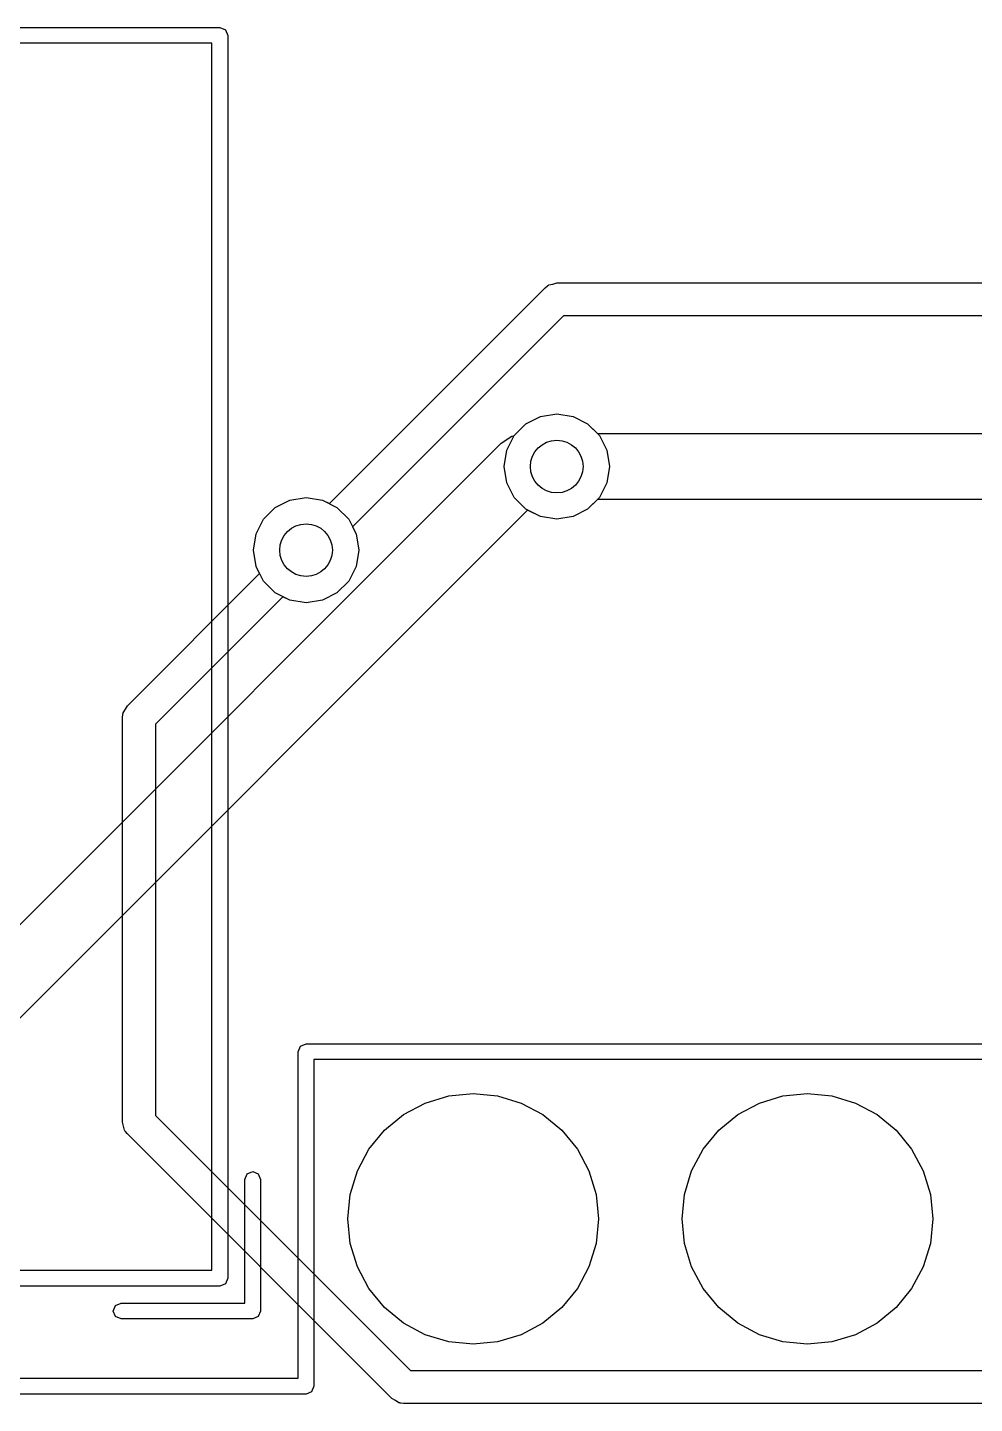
# Model space of a CAD drawing. Extents: x 105.8 to 166.7, y -105.6 to -53.8.
# Drawn here: x 114.72 to 121.92, y -82.68 to -72.23 of the extents above; entities that cross this region are included whole.
import ezdxf

# ---------------------------------------------------------------- set-up
doc = ezdxf.new("R2010")
doc.units = 0
doc.layers.add('BLACK', color=7, linetype='CONTINUOUS')

msp = doc.modelspace()

# ---------------------------------------------------------------- linework, layer by layer
at = {"layer": 'BLACK', "linetype": 'CONTINUOUS'}
for p, q in [((106.145, -72.23), (116.185, -72.23)), ((116.185, -72.23), (116.227, -72.2476)), ((116.227, -72.2476), (116.245, -72.29)), ((116.245, -72.29), (116.245, -81.73)), ((116.125, -72.35), (106.205, -72.35)), ((116.125, -81.67), (116.125, -72.35)), ((117.017, -75.8466), (118.657, -74.2066)), ((118.657, -74.2066), (118.674, -74.1932)), ((118.674, -74.1932), (118.677, -74.1898)), ((118.677, -74.1898), (118.68, -74.1891)), ((118.68, -74.1891), (118.685, -74.1853)), ((118.685, -74.1853), (118.715, -74.1787)), ((118.715, -74.1787), (118.745, -74.17)), ((118.745, -74.17), (124.408, -74.17)), ((118.797, -74.42), (117.193, -76.0234)), ((124.46, -74.42), (118.797, -74.42)), ((118.421, -75.3299), (118.51, -75.2414)), ((118.421, -75.3299), (118.51, -75.2414)), ((118.51, -75.2414), (118.621, -75.1846)), ((118.51, -75.2414), (118.621, -75.1846)), ((118.621, -75.1846), (118.745, -75.165)), ((118.621, -75.1846), (118.745, -75.165)), ((118.745, -75.165), (118.869, -75.1846)), ((118.745, -75.165), (118.869, -75.1846)), ((118.869, -75.1846), (118.98, -75.2414)), ((118.869, -75.1846), (118.98, -75.2414)), ((118.98, -75.2414), (119.054, -75.315)), ((118.98, -75.2414), (119.069, -75.3299)), ((118.323, -75.3882), (118.404, -75.334)), ((118.365, -75.4414), (118.421, -75.3299)), ((118.404, -75.334), (118.421, -75.3306)), ((118.421, -75.3306), (118.421, -75.3299)), ((119.054, -75.315), (131.771, -75.315)), ((119.069, -75.3299), (119.125, -75.4414)), ((114.565, -79.1461), (118.323, -75.3882)), ((118.345, -75.565), (118.365, -75.4414)), ((119.125, -75.4414), (119.145, -75.565)), ((118.365, -75.6886), (118.345, -75.565)), ((119.145, -75.565), (119.125, -75.6886)), ((118.421, -75.8001), (118.365, -75.6886)), ((119.125, -75.6886), (119.069, -75.8001)), ((116.516, -75.9649), (116.605, -75.8764)), ((116.516, -75.9649), (116.605, -75.8764)), ((116.605, -75.8764), (116.716, -75.8196)), ((116.605, -75.8764), (116.716, -75.8196)), ((116.716, -75.8196), (116.84, -75.8)), ((116.716, -75.8196), (116.84, -75.8)), ((116.84, -75.8), (116.964, -75.8196)), ((116.84, -75.8), (116.964, -75.8196)), ((116.964, -75.8196), (117.075, -75.8764)), ((116.964, -75.8196), (117.017, -75.8466)), ((117.075, -75.8764), (117.164, -75.9649)), ((118.51, -75.8886), (118.421, -75.8001)), ((119.069, -75.8001), (118.98, -75.8886)), ((119.054, -75.815), (118.98, -75.8886)), ((131.771, -75.815), (119.054, -75.815)), ((118.523, -75.8952), (114.565, -79.8532)), ((116.46, -76.0764), (116.516, -75.9649)), ((116.46, -76.0764), (116.516, -75.9649)), ((117.164, -75.9649), (117.22, -76.0764)), ((118.621, -75.9454), (118.51, -75.8886)), ((118.621, -75.9454), (118.523, -75.8952)), ((118.745, -75.965), (118.621, -75.9454)), ((118.745, -75.965), (118.621, -75.9454)), ((118.869, -75.9454), (118.745, -75.965)), ((118.869, -75.9454), (118.745, -75.965)), ((118.98, -75.8886), (118.869, -75.9454)), ((118.98, -75.8886), (118.869, -75.9454)), ((116.44, -76.2), (116.46, -76.0764)), ((116.44, -76.2), (116.46, -76.0764)), ((117.193, -76.0234), (117.22, -76.0764)), ((117.22, -76.0764), (117.24, -76.2)), ((117.22, -76.0764), (117.24, -76.2)), ((116.46, -76.3236), (116.44, -76.2)), ((116.46, -76.3236), (116.44, -76.2)), ((117.24, -76.2), (117.22, -76.3236)), ((117.24, -76.2), (117.22, -76.3236)), ((115.482, -77.3816), (116.487, -76.3766)), ((116.487, -76.3766), (116.46, -76.3236)), ((116.516, -76.4351), (116.46, -76.3236)), ((117.22, -76.3236), (117.164, -76.4351)), ((117.22, -76.3236), (117.164, -76.4351)), ((116.605, -76.5236), (116.516, -76.4351)), ((117.164, -76.4351), (117.075, -76.5236)), ((117.164, -76.4351), (117.075, -76.5236)), ((116.663, -76.5534), (115.695, -77.5218)), ((116.716, -76.5804), (116.605, -76.5236)), ((116.716, -76.5804), (116.663, -76.5534)), ((116.84, -76.6), (116.716, -76.5804)), ((116.84, -76.6), (116.716, -76.5804)), ((116.964, -76.5804), (116.84, -76.6)), ((116.964, -76.5804), (116.84, -76.6)), ((117.075, -76.5236), (116.964, -76.5804)), ((117.075, -76.5236), (116.964, -76.5804)), ((115.445, -77.47), (115.448, -77.4479)), ((115.448, -77.4434), (115.449, -77.441)), ((115.448, -77.4479), (115.448, -77.4434)), ((115.449, -77.441), (115.45, -77.4348)), ((115.45, -77.4348), (115.467, -77.4088)), ((115.467, -77.4088), (115.482, -77.3816)), ((115.445, -80.546), (115.445, -77.47)), ((115.695, -77.5218), (115.695, -80.4942)), ((116.798, -79.9676), (116.84, -79.95)), ((116.84, -79.95), (137.16, -79.95)), ((116.78, -80.01), (116.798, -79.9676)), ((116.78, -82.49), (116.78, -80.01)), ((116.9, -80.07), (116.9, -82.55)), ((137.1, -80.07), (116.9, -80.07)), ((117.745, -80.4), (117.924, -80.3458)), ((117.745, -80.4), (117.924, -80.3458)), ((117.745, -80.4), (117.924, -80.3458)), ((117.745, -80.4), (117.924, -80.3458)), ((117.924, -80.3458), (118.11, -80.3275)), ((117.924, -80.3458), (118.11, -80.3275)), ((117.924, -80.3458), (118.11, -80.3275)), ((117.924, -80.3458), (118.11, -80.3275)), ((118.11, -80.3275), (118.296, -80.3458)), ((118.11, -80.3275), (118.296, -80.3458)), ((118.11, -80.3275), (118.296, -80.3458)), ((118.11, -80.3275), (118.296, -80.3458)), ((118.296, -80.3458), (118.475, -80.4)), ((118.296, -80.3458), (118.475, -80.4)), ((118.296, -80.3458), (118.475, -80.4)), ((118.296, -80.3458), (118.475, -80.4)), ((120.285, -80.4), (120.464, -80.3458)), ((120.285, -80.4), (120.464, -80.3458)), ((120.285, -80.4), (120.464, -80.3458)), ((120.285, -80.4), (120.464, -80.3458)), ((120.464, -80.3458), (120.65, -80.3275)), ((120.464, -80.3458), (120.65, -80.3275)), ((120.464, -80.3458), (120.65, -80.3275)), ((120.464, -80.3458), (120.65, -80.3275)), ((120.65, -80.3275), (120.836, -80.3458)), ((120.65, -80.3275), (120.836, -80.3458)), ((120.65, -80.3275), (120.836, -80.3458)), ((120.65, -80.3275), (120.836, -80.3458)), ((120.836, -80.3458), (121.015, -80.4)), ((120.836, -80.3458), (121.015, -80.4)), ((120.836, -80.3458), (121.015, -80.4)), ((120.836, -80.3458), (121.015, -80.4)), ((117.581, -80.488), (117.745, -80.4)), ((117.581, -80.488), (117.745, -80.4)), ((117.581, -80.488), (117.745, -80.4)), ((117.581, -80.488), (117.745, -80.4)), ((118.475, -80.4), (118.639, -80.488)), ((118.475, -80.4), (118.639, -80.488)), ((118.475, -80.4), (118.639, -80.488)), ((118.475, -80.4), (118.639, -80.488)), ((120.121, -80.488), (120.285, -80.4)), ((120.121, -80.488), (120.285, -80.4)), ((120.121, -80.488), (120.285, -80.4)), ((120.121, -80.488), (120.285, -80.4)), ((121.015, -80.4), (121.179, -80.488)), ((121.015, -80.4), (121.179, -80.488)), ((121.015, -80.4), (121.179, -80.488)), ((121.015, -80.4), (121.179, -80.488)), ((115.454, -80.5756), (115.445, -80.546)), ((115.46, -80.6059), (115.454, -80.5756)), ((115.695, -80.4942), (117.633, -82.432)), ((117.436, -80.6065), (117.581, -80.488)), ((117.436, -80.6065), (117.581, -80.488)), ((117.436, -80.6065), (117.581, -80.488)), ((117.436, -80.6065), (117.581, -80.488)), ((118.639, -80.488), (118.784, -80.6065)), ((118.639, -80.488), (118.784, -80.6065)), ((118.639, -80.488), (118.784, -80.6065)), ((118.639, -80.488), (118.784, -80.6065)), ((119.976, -80.6065), (120.121, -80.488)), ((119.976, -80.6065), (120.121, -80.488)), ((119.976, -80.6065), (120.121, -80.488)), ((119.976, -80.6065), (120.121, -80.488)), ((121.179, -80.488), (121.324, -80.6065)), ((121.179, -80.488), (121.324, -80.6065)), ((121.179, -80.488), (121.324, -80.6065)), ((121.179, -80.488), (121.324, -80.6065)), ((115.464, -80.6109), (115.46, -80.6059)), ((115.465, -80.6135), (115.464, -80.6109)), ((115.468, -80.6165), (115.465, -80.6135)), ((115.482, -80.6344), (115.468, -80.6165)), ((117.493, -82.6454), (115.482, -80.6344)), ((117.318, -80.7508), (117.436, -80.6065)), ((117.318, -80.7508), (117.436, -80.6065)), ((117.318, -80.7508), (117.436, -80.6065)), ((117.318, -80.7508), (117.436, -80.6065)), ((118.784, -80.6065), (118.902, -80.7508)), ((118.784, -80.6065), (118.902, -80.7508)), ((118.784, -80.6065), (118.902, -80.7508)), ((118.784, -80.6065), (118.902, -80.7508)), ((119.858, -80.7508), (119.976, -80.6065)), ((119.858, -80.7508), (119.976, -80.6065)), ((119.858, -80.7508), (119.976, -80.6065)), ((119.858, -80.7508), (119.976, -80.6065)), ((121.324, -80.6065), (121.442, -80.7508)), ((121.324, -80.6065), (121.442, -80.7508)), ((121.324, -80.6065), (121.442, -80.7508)), ((121.324, -80.6065), (121.442, -80.7508)), ((117.23, -80.9155), (117.318, -80.7508)), ((117.23, -80.9155), (117.318, -80.7508)), ((117.23, -80.9155), (117.318, -80.7508)), ((117.23, -80.9155), (117.318, -80.7508)), ((118.902, -80.7508), (118.99, -80.9155)), ((118.902, -80.7508), (118.99, -80.9155)), ((118.902, -80.7508), (118.99, -80.9155)), ((118.902, -80.7508), (118.99, -80.9155)), ((119.77, -80.9155), (119.858, -80.7508)), ((119.77, -80.9155), (119.858, -80.7508)), ((119.77, -80.9155), (119.858, -80.7508)), ((119.77, -80.9155), (119.858, -80.7508)), ((121.442, -80.7508), (121.53, -80.9155)), ((121.442, -80.7508), (121.53, -80.9155)), ((121.442, -80.7508), (121.53, -80.9155)), ((121.442, -80.7508), (121.53, -80.9155)), ((116.375, -80.98), (116.393, -80.9376)), ((116.375, -81.92), (116.375, -80.98)), ((116.393, -80.9376), (116.435, -80.92)), ((116.435, -80.92), (116.477, -80.9376)), ((116.477, -80.9376), (116.495, -80.98)), ((116.495, -80.98), (116.495, -81.98)), ((117.176, -81.0942), (117.23, -80.9155)), ((117.176, -81.0942), (117.23, -80.9155)), ((117.176, -81.0942), (117.23, -80.9155)), ((117.176, -81.0942), (117.23, -80.9155)), ((118.99, -80.9155), (119.044, -81.0942)), ((118.99, -80.9155), (119.044, -81.0942)), ((118.99, -80.9155), (119.044, -81.0942)), ((118.99, -80.9155), (119.044, -81.0942)), ((119.716, -81.0942), (119.77, -80.9155)), ((119.716, -81.0942), (119.77, -80.9155)), ((119.716, -81.0942), (119.77, -80.9155)), ((119.716, -81.0942), (119.77, -80.9155)), ((121.53, -80.9155), (121.584, -81.0942)), ((121.53, -80.9155), (121.584, -81.0942)), ((121.53, -80.9155), (121.584, -81.0942)), ((121.53, -80.9155), (121.584, -81.0942)), ((117.157, -81.28), (117.176, -81.0942)), ((117.157, -81.28), (117.176, -81.0942)), ((117.157, -81.28), (117.176, -81.0942)), ((117.157, -81.28), (117.176, -81.0942)), ((119.044, -81.0942), (119.062, -81.28)), ((119.044, -81.0942), (119.062, -81.28)), ((119.044, -81.0942), (119.062, -81.28)), ((119.044, -81.0942), (119.062, -81.28)), ((119.697, -81.28), (119.716, -81.0942)), ((119.697, -81.28), (119.716, -81.0942)), ((119.697, -81.28), (119.716, -81.0942)), ((119.697, -81.28), (119.716, -81.0942)), ((121.584, -81.0942), (121.602, -81.28)), ((121.584, -81.0942), (121.602, -81.28)), ((121.584, -81.0942), (121.602, -81.28)), ((121.584, -81.0942), (121.602, -81.28)), ((117.176, -81.4658), (117.157, -81.28)), ((117.176, -81.4658), (117.157, -81.28)), ((117.176, -81.4658), (117.157, -81.28)), ((117.176, -81.4658), (117.157, -81.28)), ((119.062, -81.28), (119.044, -81.4658)), ((119.062, -81.28), (119.044, -81.4658)), ((119.062, -81.28), (119.044, -81.4658)), ((119.062, -81.28), (119.044, -81.4658)), ((119.716, -81.4658), (119.697, -81.28)), ((119.716, -81.4658), (119.697, -81.28)), ((119.716, -81.4658), (119.697, -81.28)), ((119.716, -81.4658), (119.697, -81.28)), ((121.602, -81.28), (121.584, -81.4658)), ((121.602, -81.28), (121.584, -81.4658)), ((121.602, -81.28), (121.584, -81.4658)), ((121.602, -81.28), (121.584, -81.4658)), ((117.23, -81.6445), (117.176, -81.4658)), ((117.23, -81.6445), (117.176, -81.4658)), ((117.23, -81.6445), (117.176, -81.4658)), ((117.23, -81.6445), (117.176, -81.4658)), ((119.044, -81.4658), (118.99, -81.6445)), ((119.044, -81.4658), (118.99, -81.6445)), ((119.044, -81.4658), (118.99, -81.6445)), ((119.044, -81.4658), (118.99, -81.6445)), ((119.77, -81.6445), (119.716, -81.4658)), ((119.77, -81.6445), (119.716, -81.4658)), ((119.77, -81.6445), (119.716, -81.4658)), ((119.77, -81.6445), (119.716, -81.4658)), ((121.584, -81.4658), (121.53, -81.6445)), ((121.584, -81.4658), (121.53, -81.6445)), ((121.584, -81.4658), (121.53, -81.6445)), ((121.584, -81.4658), (121.53, -81.6445)), ((106.205, -81.67), (116.125, -81.67)), ((116.245, -81.73), (116.227, -81.7724)), ((117.318, -81.8092), (117.23, -81.6445)), ((117.318, -81.8092), (117.23, -81.6445)), ((117.318, -81.8092), (117.23, -81.6445)), ((117.318, -81.8092), (117.23, -81.6445)), ((118.99, -81.6445), (118.902, -81.8092)), ((118.99, -81.6445), (118.902, -81.8092)), ((118.99, -81.6445), (118.902, -81.8092)), ((118.99, -81.6445), (118.902, -81.8092)), ((119.858, -81.8092), (119.77, -81.6445)), ((119.858, -81.8092), (119.77, -81.6445)), ((119.858, -81.8092), (119.77, -81.6445)), ((119.858, -81.8092), (119.77, -81.6445)), ((121.53, -81.6445), (121.442, -81.8092)), ((121.53, -81.6445), (121.442, -81.8092)), ((121.53, -81.6445), (121.442, -81.8092)), ((121.53, -81.6445), (121.442, -81.8092)), ((116.185, -81.79), (106.145, -81.79)), ((116.227, -81.7724), (116.185, -81.79)), ((117.436, -81.9535), (117.318, -81.8092)), ((117.436, -81.9535), (117.318, -81.8092)), ((117.436, -81.9535), (117.318, -81.8092)), ((117.436, -81.9535), (117.318, -81.8092)), ((118.902, -81.8092), (118.784, -81.9535)), ((118.902, -81.8092), (118.784, -81.9535)), ((118.902, -81.8092), (118.784, -81.9535)), ((118.902, -81.8092), (118.784, -81.9535)), ((119.976, -81.9535), (119.858, -81.8092)), ((119.976, -81.9535), (119.858, -81.8092)), ((119.976, -81.9535), (119.858, -81.8092)), ((119.976, -81.9535), (119.858, -81.8092)), ((121.442, -81.8092), (121.324, -81.9535)), ((121.442, -81.8092), (121.324, -81.9535)), ((121.442, -81.8092), (121.324, -81.9535)), ((121.442, -81.8092), (121.324, -81.9535)), ((115.375, -81.98), (115.393, -81.9376)), ((115.393, -81.9376), (115.435, -81.92)), ((115.435, -81.92), (116.375, -81.92)), ((115.393, -82.0224), (115.375, -81.98)), ((115.435, -82.04), (115.393, -82.0224)), ((116.435, -82.04), (115.435, -82.04)), ((116.477, -82.0224), (116.435, -82.04)), ((116.495, -81.98), (116.477, -82.0224)), ((117.581, -82.072), (117.436, -81.9535)), ((117.581, -82.072), (117.436, -81.9535)), ((117.581, -82.072), (117.436, -81.9535)), ((117.581, -82.072), (117.436, -81.9535)), ((118.784, -81.9535), (118.639, -82.072)), ((118.784, -81.9535), (118.639, -82.072)), ((118.784, -81.9535), (118.639, -82.072)), ((118.784, -81.9535), (118.639, -82.072)), ((120.121, -82.072), (119.976, -81.9535)), ((120.121, -82.072), (119.976, -81.9535)), ((120.121, -82.072), (119.976, -81.9535)), ((120.121, -82.072), (119.976, -81.9535)), ((121.324, -81.9535), (121.179, -82.072)), ((121.324, -81.9535), (121.179, -82.072)), ((121.324, -81.9535), (121.179, -82.072)), ((121.324, -81.9535), (121.179, -82.072)), ((117.745, -82.16), (117.581, -82.072)), ((117.745, -82.16), (117.581, -82.072)), ((117.745, -82.16), (117.581, -82.072)), ((117.745, -82.16), (117.581, -82.072)), ((118.639, -82.072), (118.475, -82.16)), ((118.639, -82.072), (118.475, -82.16)), ((118.639, -82.072), (118.475, -82.16)), ((118.639, -82.072), (118.475, -82.16)), ((120.285, -82.16), (120.121, -82.072)), ((120.285, -82.16), (120.121, -82.072)), ((120.285, -82.16), (120.121, -82.072)), ((120.285, -82.16), (120.121, -82.072)), ((121.179, -82.072), (121.015, -82.16)), ((121.179, -82.072), (121.015, -82.16)), ((121.179, -82.072), (121.015, -82.16)), ((121.179, -82.072), (121.015, -82.16)), ((117.924, -82.2142), (117.745, -82.16)), ((117.924, -82.2142), (117.745, -82.16)), ((117.924, -82.2142), (117.745, -82.16)), ((117.924, -82.2142), (117.745, -82.16)), ((118.11, -82.2325), (117.924, -82.2142)), ((118.11, -82.2325), (117.924, -82.2142)), ((118.11, -82.2325), (117.924, -82.2142)), ((118.11, -82.2325), (117.924, -82.2142)), ((118.296, -82.2142), (118.11, -82.2325)), ((118.296, -82.2142), (118.11, -82.2325)), ((118.296, -82.2142), (118.11, -82.2325)), ((118.296, -82.2142), (118.11, -82.2325)), ((118.475, -82.16), (118.296, -82.2142)), ((118.475, -82.16), (118.296, -82.2142)), ((118.475, -82.16), (118.296, -82.2142)), ((118.475, -82.16), (118.296, -82.2142)), ((120.464, -82.2142), (120.285, -82.16)), ((120.464, -82.2142), (120.285, -82.16)), ((120.464, -82.2142), (120.285, -82.16)), ((120.464, -82.2142), (120.285, -82.16)), ((120.65, -82.2325), (120.464, -82.2142)), ((120.65, -82.2325), (120.464, -82.2142)), ((120.65, -82.2325), (120.464, -82.2142)), ((120.65, -82.2325), (120.464, -82.2142)), ((120.836, -82.2142), (120.65, -82.2325)), ((120.836, -82.2142), (120.65, -82.2325)), ((120.836, -82.2142), (120.65, -82.2325)), ((120.836, -82.2142), (120.65, -82.2325)), ((121.015, -82.16), (120.836, -82.2142)), ((121.015, -82.16), (120.836, -82.2142)), ((121.015, -82.16), (120.836, -82.2142)), ((121.015, -82.16), (120.836, -82.2142)), ((117.633, -82.432), (123.702, -82.432)), ((109.22, -82.49), (116.78, -82.49)), ((116.9, -82.55), (116.882, -82.5924)), ((116.84, -82.61), (109.28, -82.61)), ((116.882, -82.5924), (116.84, -82.61)), ((117.52, -82.6602), (117.493, -82.6454)), ((117.546, -82.6769), (117.52, -82.6602)), ((117.552, -82.6778), (117.546, -82.6769)), ((117.554, -82.6792), (117.552, -82.6778)), ((117.559, -82.6788), (117.554, -82.6792)), ((117.581, -82.682), (117.559, -82.6788)), ((123.719, -82.682), (117.581, -82.682))]:
    msp.add_line(p, q, dxfattribs=at)
at = {"layer": 'BLACK'}
for centre in [(118.745, -75.565), (118.745, -75.565), (116.84, -76.2), (116.84, -76.2)]:
    msp.add_circle(centre, 0.2, dxfattribs=at)

doc.saveas('drawing.dxf')
